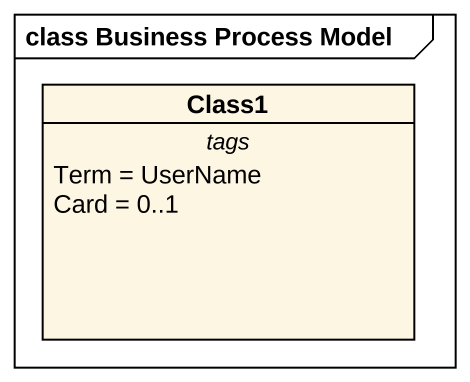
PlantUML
@startuml
mainframe class Business Process Model
hide circle
hide empty members
class Class1 {
  -- tags --
  Term = UserName
  Card = 0..1
}
@enduml
